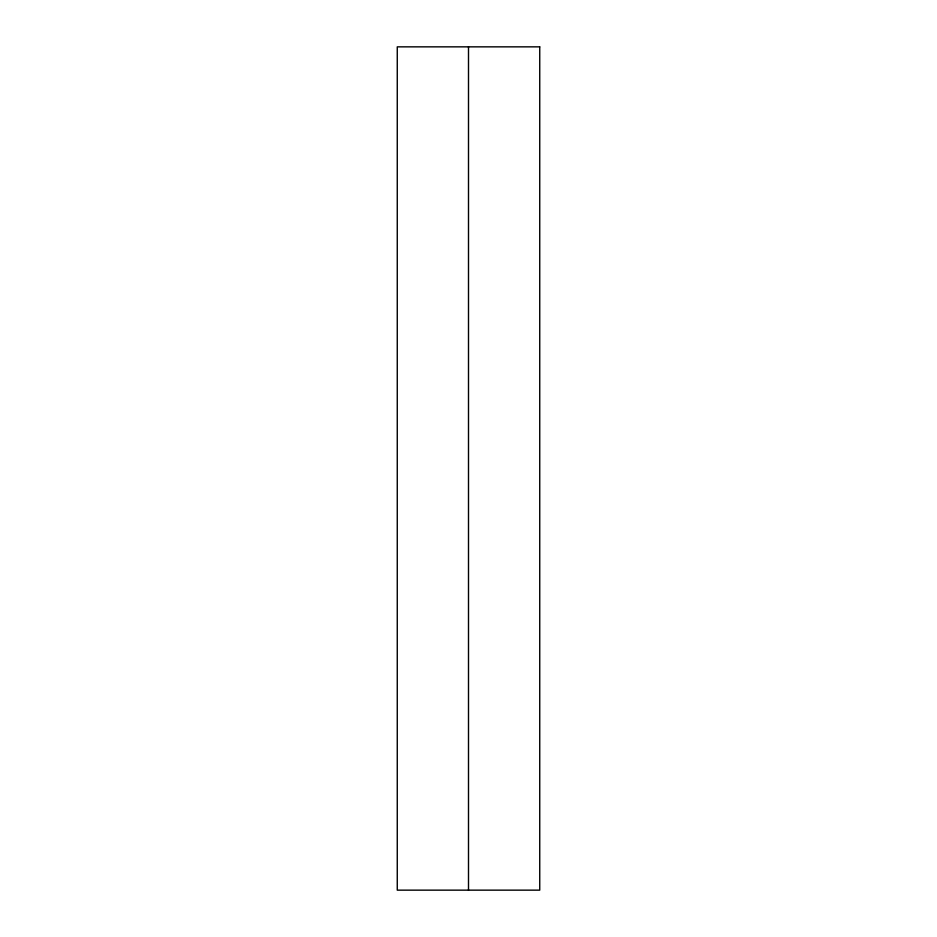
<?xml version="1.0" encoding="UTF-8"?>
<svg xmlns="http://www.w3.org/2000/svg" width="937" height="937" viewBox="0 0 937 937"><rect width="100%" height="100%" fill="white"/><g stroke="black" fill="none" stroke-linecap="round" stroke-linejoin="round"><path stroke-width="1.41" d="M468.5 46.85L468.5 890.15M539.735 46.85L397.265 46.85L397.265 890.15L539.735 890.15L539.735 46.85"/></g></svg>
